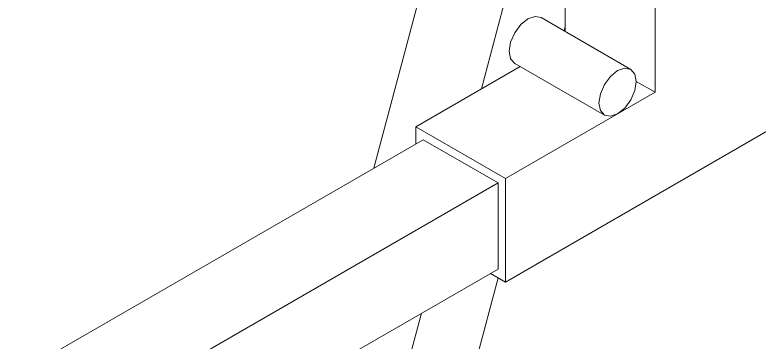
# Model space of a CAD drawing. Header units: millimetres. Extents: x 174 to 988, y 116 to 750.
# Drawn here: x 734.9 to 770.09, y 182.62 to 198.1 of the extents above; entities that cross this region are included whole.
import ezdxf

# ---------------------------------------------------------------- set-up
doc = ezdxf.new("R2010")
doc.units = ezdxf.units.MM

msp = doc.modelspace()

# ---------------------------------------------------------------- linework, layer by layer
at = {"color": 7, "linetype": 'Continuous', "lineweight": 15}
for p, q in [((760.928, 209.14), (760.928, 197.315)), ((765.17, 202.608), (765.17, 194.443)), ((754.637, 201.198), (751.877, 190.851)), ((758.172, 199.157), (756.957, 194.6)), ((764.027, 195.526), (759.785, 197.975)), ((760.873, 197.347), (760.928, 197.553)), ((758.535, 195.81), (762.777, 193.361)), ((753.856, 192.81), (758.794, 195.66)), ((758.099, 185.462), (775.777, 195.667)), ((764.286, 194.953), (765.17, 194.443)), ((758.099, 190.361), (765.17, 194.443)), ((758.099, 190.361), (753.856, 192.81)), ((753.856, 192.81), (753.856, 191.994)), ((703.985, 163.204), (754.21, 192.198)), ((757.746, 190.157), (754.21, 192.198)), ((735.754, 177.461), (757.746, 190.157)), ((757.746, 186.074), (757.746, 190.157)), ((758.099, 185.462), (758.099, 190.361)), ((739.29, 175.42), (757.746, 186.074)), ((757.392, 185.87), (758.099, 185.462)), ((755.786, 178.271), (757.756, 185.66)), ((754.126, 183.985), (751.23, 173.126))]:
    msp.add_line(p, q, dxfattribs=at)
at = {"color": 7, "linetype": 'Continuous', "lineweight": 15, "flags": 128}
for points in [[(759.785, 197.975), (759.498, 198.031), (759.16, 197.913), (758.821, 197.64), (758.535, 197.253), (758.343, 196.812), (758.276, 196.382), (758.343, 196.03), (758.535, 195.81), (758.535, 195.81)], [(764.286, 194.953), (764.219, 195.305), (764.027, 195.526), (763.741, 195.581), (763.402, 195.464), (763.064, 195.191), (762.777, 194.804), (762.586, 194.362), (762.518, 193.933), (762.586, 193.581), (762.777, 193.361), (763.064, 193.305), (763.402, 193.422), (763.741, 193.695), (764.027, 194.082), (764.219, 194.524), (764.286, 194.953)]]:
    msp.add_lwpolyline(points, dxfattribs=at)

doc.saveas('drawing.dxf')
